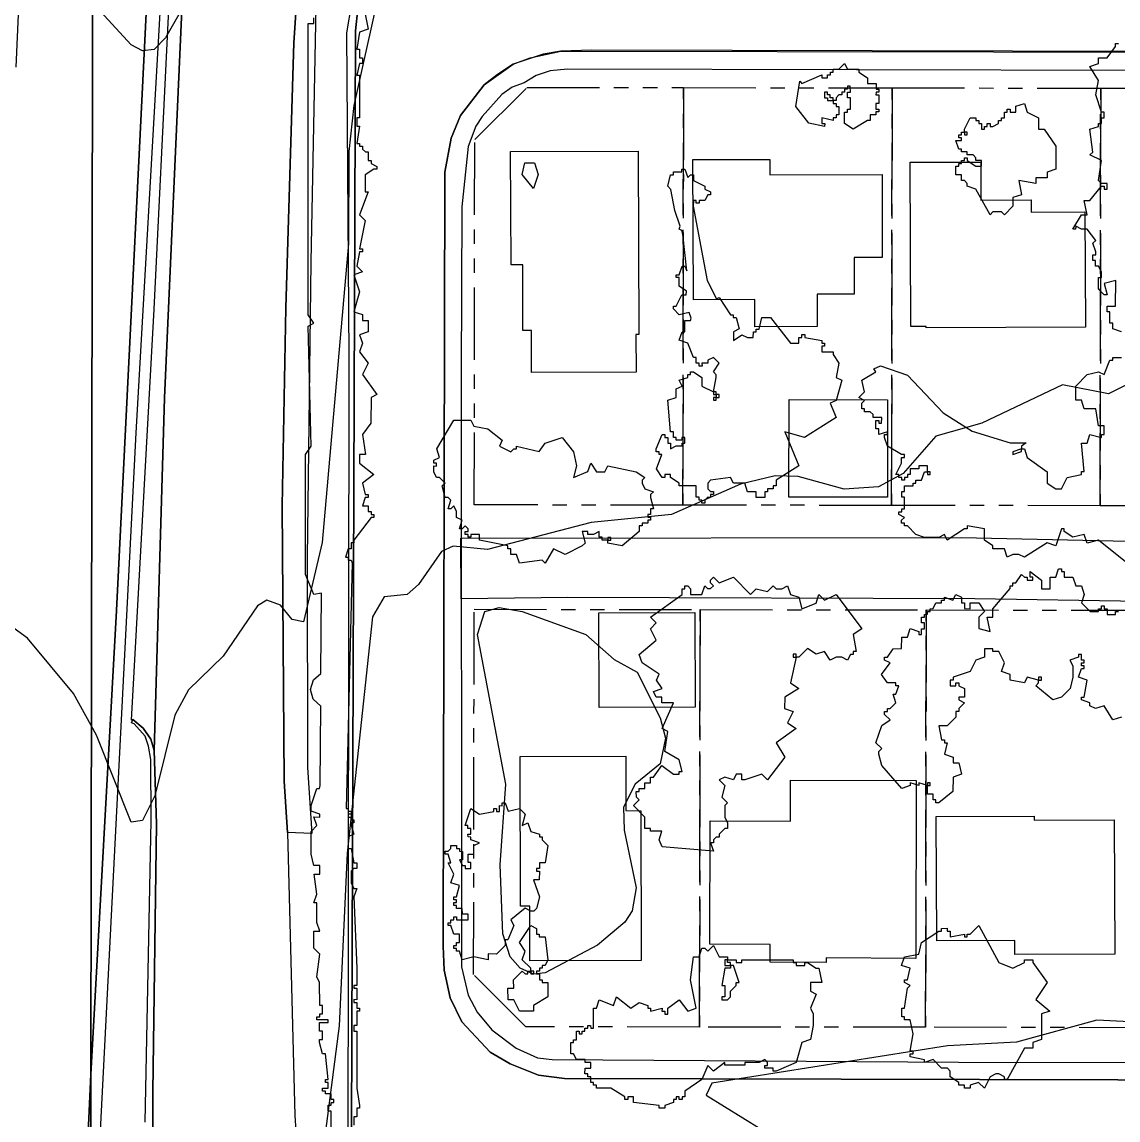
# Model space of a CAD drawing. Header units: metres. Extents: x -550 to 550, y -500 to 950.
# Drawn here: x 151.3 to 247.4, y 641 to 737.2 of the extents above; entities that cross this region are included whole.
import ezdxf

# ---------------------------------------------------------------- set-up
doc = ezdxf.new("R2010")
doc.units = ezdxf.units.M
doc.header["$LTSCALE"] = 2
doc.linetypes.add('PHANTOM', pattern=[6.35, 3.175, -0.635, 0.635, -0.635, 0.635, -0.635])
for name, color, linetype in [('SITE-BLDG-EXIST', 7, 'CONTINUOUS'), ('SITE-PROPERTY', 7, 'PHANTOM'), ('SITE-ROAD-CURB', 7, 'CONTINUOUS'), ('SITE-ROAD-GRAVEL', 32, 'CONTINUOUS'), ('SITE-ROAD-PAVED', 7, 'CONTINUOUS'), ('SITE-TREE-CANOPY', 94, 'CONTINUOUS'), ('TOPO-CONTOUR-MAJOR', 8, 'CONTINUOUS'), ('TOPO-CONTOUR-MINOR', 9, 'CONTINUOUS')]:
    doc.layers.add(name, color=color, linetype=linetype)

msp = doc.modelspace()

# ---------------------------------------------------------------- linework, layer by layer
at = {"layer": 'SITE-BLDG-EXIST'}
for points in [[(205.364, 709.77), (205.105, 709.77), (205.121, 706.467), (195.972, 706.434), (195.956, 710.127), (195.211, 710.128), (195.191, 715.879), (194.166, 715.869), (194.122, 725.791), (205.301, 725.833)], [(224.226, 716.509), (224.236, 713.317), (220.978, 713.299), (220.982, 710.462), (215.533, 710.447), (215.529, 712.827), (210.143, 712.812), (210.11, 725.092), (216.836, 725.106), (216.842, 723.749), (226.679, 723.781), (226.698, 716.517)], [(230.531, 710.372), (230.531, 710.483), (229.197, 710.474), (229.138, 724.857), (235.331, 724.882), (235.341, 721.545), (239.737, 721.562), (239.735, 720.494), (244.461, 720.51), (244.497, 710.432)], [(218.519, 695.537), (218.53, 704.069), (227.16, 704.058), (227.156, 695.526)], [(201.865, 685.402), (210.277, 685.436), (210.308, 677.127), (201.896, 677.093)], [(195.815, 654.92), (195.807, 659.703), (194.985, 659.704), (194.96, 672.808), (204.229, 672.83), (204.237, 668.069), (205.543, 668.067), (205.561, 654.93)], [(229.68, 670.706), (229.625, 655.133), (221.789, 655.165), (221.788, 654.776), (216.88, 654.793), (216.882, 656.35), (211.588, 656.368), (211.63, 667.169), (218.658, 667.149), (218.67, 670.753)], [(231.431, 667.556), (240.005, 667.589), (240.012, 667.233), (247.019, 667.258), (247.068, 655.489), (238.318, 655.455), (238.313, 656.701), (231.474, 656.677)]]:
    msp.add_lwpolyline(points, close=True, dxfattribs=at)
at = {"layer": 'SITE-PROPERTY'}
for points in [[(209.228, 694.826), (190.944, 694.849), (190.985, 726.852), (195.562, 731.418), (209.275, 731.401)], [(227.513, 694.803), (209.228, 694.826), (209.275, 731.401), (227.559, 731.377)], [(245.79, 694.779), (227.513, 694.803), (227.559, 731.377), (245.837, 731.354)], [(264.075, 694.756), (245.79, 694.779), (245.837, 731.354), (264.121, 731.32)], [(210.687, 649.117), (195.449, 649.136), (190.891, 653.714), (190.932, 685.706), (210.733, 685.68)], [(230.495, 649.092), (210.687, 649.117), (210.733, 685.68), (230.542, 685.655)], [(250.296, 649.055), (230.495, 649.092), (230.542, 685.655), (250.35, 685.619)]]:
    msp.add_lwpolyline(points, close=True, dxfattribs=at)
at = {"layer": 'SITE-ROAD-CURB'}
for points in [[(167.323, 913.505), (167.206, 844.571), (166.48, 787.808), (165.02, 761.091), (163.433, 738.489), (161.299, 701.161), (157.294, 622.889), (157.337, 644.969), (159.608, 685.59), (162.824, 750.86), (165.637, 815.029), (166.049, 916.343), (166.008, 950), (167.286, 950)], [(168.406, 854.87), (168.651, 816.215), (167.773, 788.118), (165.893, 751.323), (163.789, 704.217), (162.899, 673.339), (162.599, 674.318), (161.919, 675.287), (161.035, 676.066), (160.916, 676), (162.907, 711.993), (165.287, 760.968), (166.901, 787.296), (167.715, 847.53), (167.496, 905.863), (167.621, 950), (168.605, 950)], [(180.94, 943.087), (180.567, 887.625), (180.71, 845.677), (180.429, 790.76), (179.926, 748.747), (177.272, 748.928), (176.619, 716.147), (176.298, 690.218), (176.344, 671.853), (176.716, 666.079), (174.574, 666.16), (174.285, 670.643), (174.113, 694.771), (174.43, 712.101), (175.148, 735.315), (176.201, 751.532), (178.066, 788.305), (178.587, 805.513), (178.879, 836.347), (178.716, 906.271), (179.283, 937.35), (179.311, 950), (180.952, 950)], [(156.845, 611.999), (156.306, 597.027), (155.644, 589.72), (155.355, 588.742), (155.075, 584.259), (154.438, 569.154), (154.447, 565.839), (154.762, 559.409), (157.146, 534.823), (157.141, 531.163), (156.268, 540.43), (154.58, 554.348), (154.075, 560.389), (153.968, 564.382), (154.036, 573.926), (154.962, 588.942), (154.866, 590.789), (157.337, 644.969), (157.294, 622.889)]]:
    msp.add_lwpolyline(points, close=True, dxfattribs=at)
for points in [[(179.906, 635.263), (179.979, 707.878), (179.79, 736.199), (180.215, 738.779), (180.94, 740.247), (181.109, 756.954), (181.27, 877.012)], [(332.64, 743.558), (187.643, 743.942), (185.958, 743.7), (183.815, 742.546), (182.528, 741.39), (181.199, 739.646), (180.748, 738.3), (180.535, 736.387), (180.187, 640.268)], [(320.108, 644.317), (198.849, 644.605), (196.567, 644.897), (194.076, 645.879), (192.35, 646.927), (189.861, 649.577), (188.838, 651.681), (188.315, 654.084), (188.212, 656.209), (188.376, 723.986), (188.928, 726.966), (189.738, 728.967), (191.805, 731.634), (194.35, 733.455), (195.832, 734.021), (198.536, 734.607), (293.3, 734.442)], [(275.098, 732.83), (199.103, 733.027), (197.593, 732.862), (196.357, 732.463), (195.309, 731.83), (194.277, 731.431), (193.356, 730.809), (191.626, 728.865), (191.092, 728.009), (190.422, 726.252), (189.847, 720.947), (189.793, 706.431), (189.839, 654.383), (190.411, 651.912), (191.203, 650.432), (192.479, 648.873), (194.618, 647.257), (196.499, 646.421), (197.777, 646.263), (233.37, 646.029), (320.623, 645.885)], [(162.113, 640.792), (162.625, 667.199), (162.604, 672.56), (162.408, 673.729), (162.115, 674.608), (161.133, 675.677), (160.901, 675.755), (161.035, 676.066), (161.919, 675.287), (162.599, 674.318), (162.899, 673.339), (163.109, 666.909), (162.791, 643.427), (162.787, 613.226)]]:
    msp.add_lwpolyline(points, dxfattribs=at)
at = {"layer": 'SITE-ROAD-GRAVEL'}
msp.add_lwpolyline([(318.363, 691.74), (331.936, 691.512), (339.646, 691.791), (338.663, 686.041), (328.193, 685.943), (302.115, 686.243), (263.959, 686.158), (234.798, 686.629), (199.142, 686.73), (189.796, 686.619), (189.774, 691.947), (233.618, 691.981), (253.601, 691.555), (271.907, 691.798), (288.738, 691.788), (301.968, 692.105)], close=True, dxfattribs=at)
at = {"layer": 'SITE-ROAD-PAVED'}
for points in [[(150.794, 733.2), (151.922, 758.304), (153.234, 779.393), (153.963, 794.843), (154.493, 825.088), (154.579, 842.875), (154.408, 862.197), (154.606, 950), (157.856, 950), (157.337, 644.969), (154.866, 590.789), (154.962, 588.942), (154.036, 573.926), (153.968, 564.382), (154.075, 560.389), (154.58, 554.348), (156.268, 540.43), (157.141, 531.163), (156.854, 362.695)], [(162.453, 539.21), (162.791, 643.427), (163.109, 666.909), (162.899, 673.339), (163.789, 704.217), (165.893, 751.323), (167.773, 788.118), (168.651, 816.215), (168.406, 854.87), (168.605, 950), (179.311, 950), (179.283, 937.35), (178.716, 906.271), (178.879, 836.347), (178.587, 805.513), (178.066, 788.305), (176.201, 751.532), (175.148, 735.315), (174.43, 712.101), (174.113, 694.771), (174.285, 670.643), (174.574, 666.16), (175.224, 641.364), (177.392, 607.668)], [(180.187, 640.268), (180.535, 736.387), (180.748, 738.3), (181.199, 739.646), (182.528, 741.39), (183.815, 742.546), (185.958, 743.7), (187.643, 743.942), (332.64, 743.558)], [(311.844, 734.419), (201.246, 734.681), (198.536, 734.607), (196.984, 734.32), (194.35, 733.455), (192.993, 732.556), (191.805, 731.634), (189.738, 728.967), (188.928, 726.966), (188.376, 723.986), (188.212, 656.209), (188.315, 654.084), (188.838, 651.681), (189.861, 649.577), (192.35, 646.927), (194.076, 645.879), (196.567, 644.897), (198.849, 644.605), (320.108, 644.317)]]:
    msp.add_lwpolyline(points, dxfattribs=at)
msp.add_lwpolyline([(166.049, 916.343), (165.637, 815.029), (162.824, 750.86), (159.608, 685.59), (157.337, 644.969), (157.856, 950), (166.008, 950)], close=True, dxfattribs=at)
at = {"layer": 'SITE-TREE-CANOPY'}
for points in [[(181.149, 739.012), (181.644, 736.508), (180.9, 736.265), (180.645, 734.763), (180.898, 734.763), (180.897, 734.006), (181.15, 734.006), (181.149, 733.506), (180.896, 733.506), (180.649, 732.505), (180.895, 732.505), (180.897, 729.012), (180.897, 728.756), (180.644, 728.756), (180.65, 728.011), (180.896, 728.011), (180.648, 726.509), (180.901, 726.509), (180.901, 726.264), (181.147, 726.264), (181.146, 726.008), (181.399, 725.763), (181.645, 725.763), (181.651, 725.006), (181.896, 725.006), (181.896, 724.761), (182.394, 724.505), (182.401, 724.26), (182.148, 724.26), (181.396, 723.761), (181.394, 722.259), (181.647, 722.259), (180.9, 720.258), (181.398, 719.756), (180.896, 717.265), (181.149, 717.265), (181.149, 717.009), (180.896, 717.009), (180.649, 715.764), (181.147, 715.263), (180.395, 715.008), (180.899, 713.505), (180.398, 711.76), (181.149, 711.514), (181.148, 711.013), (181.647, 711.013), (181.645, 710.012), (180.901, 709.757), (181.146, 709.011), (180.899, 708.255), (181.649, 707.264), (181.149, 706.264), (182.397, 704.516), (181.898, 704.26), (181.895, 702.013), (181.149, 701.013), (181.4, 699.255), (180.894, 699.256), (180.9, 698.511), (182.149, 697.508), (181.151, 696.764), (181.395, 695.763), (181.648, 695.762), (181.648, 695.506), (181.395, 695.507), (181.148, 694.762), (181.647, 694.761), (181.646, 694.261), (181.899, 694.26), (181.899, 694.015), (182.145, 694.015), (182.151, 693.759), (181.898, 693.76), (180.4, 691.759), (180.4, 691.515), (180.147, 691.515), (180.146, 691.014), (179.901, 691.015), (179.647, 690.259), (179.9, 690.258), (179.899, 690.014), (180.145, 690.013), (180.257, 689.768), (179.717, 668.256), (179.9, 668.256), (179.899, 668.011), (180.145, 668.011), (180.145, 667.755), (179.899, 667.755), (179.899, 667.51), (180.144, 667.51), (180.151, 667.265), (180.397, 667.265), (180.397, 667.009), (180.151, 667.009), (180.151, 666.765), (180.395, 666.008), (179.896, 665.764), (179.895, 664.763), (180.148, 664.762), (180.399, 663.505), (180.645, 663.505), (180.644, 663.015), (180.398, 663.016), (180.145, 662.76), (180.151, 661.759), (180.396, 661.258), (180.649, 661.258), (180.395, 660.513), (180.647, 654.261), (180.645, 652.759), (180.399, 652.76), (180.399, 652.515), (180.645, 652.515), (180.651, 651.513), (180.398, 651.514), (180.397, 651.258), (180.65, 651.258), (180.65, 650.757), (180.895, 650.757), (180.895, 650.512), (180.649, 650.512), (180.648, 649.255), (180.395, 649.256), (180.394, 648.755), (180.647, 648.755), (180.648, 643.76), (180.899, 642.258), (180.898, 642.013), (180.645, 642.014), (180.644, 641.257), (180.399, 641.258), (180.398, 640.512)], [(178.396, 640.259), (178.398, 641.761), (178.145, 641.761), (178.146, 642.262), (178.399, 642.261), (178.399, 642.506), (178.645, 642.506), (178.645, 642.762), (178.399, 642.762), (178.4, 643.263), (177.894, 643.263), (177.895, 643.508), (177.649, 643.508), (177.649, 643.764), (178.148, 643.763), (178.149, 644.264), (177.896, 644.264), (177.896, 644.509), (178.149, 644.509), (177.899, 646.756), (177.646, 646.756), (177.395, 647.758), (177.395, 648.014), (177.648, 648.013), (177.649, 648.759), (177.396, 648.759), (177.397, 649.515), (178.148, 649.514), (178.149, 649.759), (177.144, 649.76), (177.145, 650.005), (177.398, 650.005), (177.398, 650.261), (177.651, 650.26), (177.645, 651.006), (177.399, 651.006), (177.394, 653.008), (177.149, 653.509), (177.398, 655.511), (176.9, 656.012), (176.895, 657.514), (177.4, 657.513), (177.148, 658.259), (177.151, 660.005), (176.898, 660.006), (177.145, 660.762), (176.901, 662.508), (177.4, 662.508), (177.401, 663.264), (176.895, 663.265), (176.65, 664.255), (176.646, 666.257), (177.145, 666.757), (176.9, 667.514), (177.399, 667.513), (177.399, 667.758), (176.648, 668.015), (176.649, 668.516), (177.149, 670.006), (177.395, 670.005), (177.452, 670.261), (177.496, 677.224), (176.829, 677.826), (176.599, 678.683), (176.867, 679.528), (177.513, 680.072), (177.558, 687.124), (176.897, 687.014), (176.148, 688.761), (176.148, 699.262), (176.647, 700.007), (176.401, 710.508), (176.9, 710.763), (176.395, 711.509), (176.4, 737.016), (176.898, 737.015), (176.899, 737.516)], [(247.649, 710.005), (246.898, 710.262), (246.899, 710.763), (246.646, 710.763), (246.648, 711.764), (246.395, 711.764), (246.395, 712.265), (247.147, 712.264), (247.15, 714.511), (246.145, 714.257), (246.397, 713.255), (246.151, 713.255), (245.646, 713.757), (245.647, 714.758), (245.9, 714.757), (245.901, 715.258), (245.648, 715.759), (245.396, 715.759), (245.396, 716.26), (245.151, 716.26), (245.151, 716.761), (245.397, 716.76), (245.397, 717.005), (245.145, 717.762), (245.399, 718.006), (244.648, 719.008), (244.15, 719.009), (243.645, 719.265), (243.644, 719.01), (243.399, 719.01), (244.145, 720.255), (244.65, 720.265), (244.399, 721.511), (244.897, 721.511), (245.896, 722.755), (246.149, 722.755), (246.149, 722.51), (246.394, 722.51), (246.395, 723.011), (245.896, 723.011), (245.651, 723.256), (245.899, 725.013), (244.895, 725.515), (245.149, 725.76), (244.898, 727.762), (245.65, 728.006), (245.65, 728.262), (245.896, 728.262), (245.897, 728.762), (246.149, 728.762), (246.15, 729.262), (245.897, 729.263), (245.401, 730.765), (245.648, 732.011), (244.898, 733.257), (245.65, 733.512), (245.651, 734.013), (246.395, 734.012), (247.147, 735.012), (247.148, 735.257), (247.401, 735.256)], [(248.15, 689.76), (245.646, 691.765), (244.649, 691.51), (244.397, 692.256), (243.399, 692.013), (242.649, 692.514), (242.649, 692.759), (242.396, 692.759), (241.896, 691.258), (241.145, 691.515), (239.149, 690.26), (238.651, 690.506), (238.145, 690.506), (237.646, 690.262), (237.395, 691.008), (236.398, 691.009), (236.398, 691.265), (235.647, 691.755), (235.648, 692.757), (234.146, 693.014), (234.146, 692.759), (233.9, 692.759), (232.396, 691.76), (232.151, 692.26), (231.645, 692.005), (230.395, 692.007), (229.651, 692.264), (228.901, 693.01), (228.648, 693.01), (228.648, 693.255), (228.396, 693.255), (228.396, 693.511), (228.649, 693.756), (228.151, 694.012), (228.151, 694.257), (228.397, 694.256), (228.397, 694.512), (228.65, 694.512), (228.644, 695.513), (228.398, 695.513), (228.399, 696.014), (228.645, 696.014), (228.646, 696.514), (229.397, 696.513), (229.397, 696.758), (229.65, 696.758), (229.65, 697.013), (230.149, 697.013), (230.396, 697.758), (230.648, 697.758), (230.649, 698.258), (229.898, 698.259), (229.897, 698.014), (229.146, 698.015), (229.145, 697.515), (228.9, 697.515), (228.899, 697.259), (228.646, 697.259), (228.646, 697.015), (228.4, 697.015), (228.401, 697.26), (228.148, 697.26), (228.148, 697.505), (227.895, 697.505), (228.395, 698.506), (228.396, 699.006), (228.649, 699.006), (228.649, 699.262), (228.396, 699.262), (227.147, 700.009), (226.896, 700.766), (226.896, 701.01), (227.149, 701.01), (227.149, 701.255), (226.397, 701.011), (226.398, 701.512), (226.145, 701.512), (226.146, 702.257), (226.399, 702.257), (226.399, 702.012), (226.644, 702.012), (226.645, 702.512), (225.901, 702.513), (225.901, 702.758), (225.649, 703.014), (225.15, 703.015), (225.15, 703.26), (224.898, 703.26), (224.898, 703.761), (225.151, 704.005), (224.646, 704.261), (225.145, 704.761), (224.901, 705.763), (226.144, 706.506), (225.955, 706.763), (226.552, 707.029), (228.897, 706.214), (232.045, 702.928), (234.564, 701.301), (237.905, 700.296), (239.316, 700.294), (238.895, 700.005), (238.894, 699.76), (239.147, 699.76), (239.399, 699.014), (241.146, 697.755), (241.145, 696.765), (241.895, 696.264), (242.401, 696.263), (242.901, 697.264), (244.151, 697.507), (244.151, 697.763), (244.397, 697.762), (244.147, 700.265), (244.646, 700.265), (244.899, 701.01), (245.896, 700.764), (245.897, 701.009), (246.149, 701.008), (246.15, 701.765), (245.645, 701.765), (245.401, 703.256), (244.397, 703.257), (244.145, 704.014), (243.646, 704.015), (243.648, 705.261), (244.646, 706.26), (245.651, 706.515), (246.149, 706.259), (246.649, 707.515), (246.895, 707.515), (246.895, 707.759), (247.647, 707.758)], [(247.649, 676.256), (246.897, 676.012), (246.147, 677.259), (245.396, 677.015), (244.897, 677.261), (244.898, 677.505), (244.147, 677.762), (244.147, 678.007), (244.4, 678.007), (244.647, 679.508), (243.896, 679.765), (244.15, 680.51), (244.396, 680.509), (244.396, 680.765), (244.151, 680.766), (244.151, 681.01), (244.397, 681.01), (244.397, 681.255), (244.151, 681.255), (244.145, 681.756), (243.899, 681.756), (243.899, 681.511), (243.147, 681.256), (243.399, 680.755), (243.398, 679.765), (243.151, 678.765), (242.399, 678.009), (241.647, 677.765), (240.146, 679.013), (240.399, 679.258), (240.399, 679.513), (239.396, 679.759), (239.149, 679.259), (237.9, 679.505), (237.9, 680.006), (237.149, 680.263), (237.396, 681.008), (236.899, 682.01), (236.4, 682.01), (236.4, 682.255), (235.649, 682.256), (235.648, 681.511), (234.897, 681.256), (234.397, 680.255), (232.9, 679.757), (232.9, 679.512), (232.647, 679.512), (232.647, 679.012), (233.145, 679.011), (233.146, 679.256), (233.398, 679.255), (233.398, 679.011), (233.896, 678.765), (233.895, 678.009), (233.397, 678.009), (233.396, 677.765), (233.895, 677.508), (233.395, 677.008), (233.395, 676.764), (233.149, 676.764), (233.149, 676.263), (232.396, 675.508), (231.645, 675.509), (231.896, 674.263), (232.149, 674.262), (232.149, 674.007), (232.395, 674.006), (232.148, 673.005), (232.899, 672.76), (232.898, 672.259), (233.396, 672.259), (233.648, 671.257), (232.896, 671.013), (232.895, 669.756), (231.651, 668.757), (231.398, 668.757), (231.398, 669.013), (231.145, 669.013), (231.146, 669.514), (230.647, 669.514), (230.648, 670.26), (229.897, 670.505), (229.897, 670.261), (229.146, 670.506), (229.146, 670.262), (228.401, 670.007), (226.648, 672.011), (226.397, 673.013), (226.397, 673.257), (226.65, 673.513), (226.145, 674.014), (226.646, 675.515), (227.398, 676.015), (226.9, 676.505), (226.9, 676.761), (227.146, 676.76), (227.146, 677.005), (227.399, 677.005), (227.898, 677.505), (227.646, 678.261), (227.899, 678.261), (228.146, 679.006), (227.9, 679.006), (227.9, 679.262), (227.149, 679.263), (226.644, 680.009), (227.397, 681.009), (226.899, 681.255), (226.899, 681.511), (227.145, 681.51), (227.644, 682.255), (228.396, 682.265), (228.397, 683.255), (228.895, 683.266), (229.149, 684.011), (229.9, 683.765), (229.9, 683.509), (230.146, 683.509), (230.146, 684.009), (230.399, 684.009), (230.4, 684.51), (230.147, 684.51), (230.148, 685.01), (230.4, 685.01), (230.401, 685.255), (230.646, 685.266), (230.647, 685.51), (230.9, 685.51), (230.9, 685.755), (231.146, 685.766), (231.399, 686.266), (231.898, 686.265), (231.898, 686.51), (232.151, 686.51), (232.151, 686.765), (232.895, 686.509), (233.148, 687.009), (233.647, 686.763), (233.646, 686.263), (233.899, 686.263), (233.898, 685.762), (234.397, 685.761), (234.397, 686.262), (235.149, 686.261), (235.646, 685.515), (235.147, 685.015), (235.146, 684.014), (236.15, 683.757), (235.898, 685.014), (236.397, 685.014), (236.398, 685.759), (237.896, 687.514), (237.896, 687.759), (238.149, 687.759), (238.149, 688.015), (238.395, 688.014), (238.894, 688.759), (239.147, 688.514), (239.4, 688.514), (239.399, 688.258), (239.898, 688.257), (239.898, 688.513), (239.645, 688.513), (239.646, 689.014), (240.649, 688.256), (240.648, 687.511), (241.4, 687.51), (241.401, 688.511), (241.899, 688.511), (242.146, 689.256), (242.399, 689.255), (242.399, 689.01), (242.644, 689.01), (242.651, 688.51), (243.395, 688.509), (243.647, 687.763), (244.145, 687.762), (244.397, 687.006), (244.151, 686.261), (244.901, 685.514), (245.645, 685.514), (245.645, 685.758), (245.898, 685.758), (245.899, 686.014), (246.144, 686.013), (246.151, 685.758), (246.397, 685.757), (246.396, 685.257), (247.148, 685.256), (247.148, 685.512), (247.401, 685.511)]]:
    msp.add_lwpolyline(points, dxfattribs=at)
for points in [[(222.397, 730.016), (222.65, 730.015), (222.649, 729.759), (222.895, 729.759), (222.901, 729.014), (222.648, 729.014), (222.648, 728.758), (222.395, 728.759), (222.395, 728.514), (221.398, 728.76), (221.397, 728.259), (221.65, 728.259), (221.636, 728.003), (220.274, 728.272), (219.131, 729.742), (219.478, 731.966), (219.646, 731.766), (221.396, 732.509), (221.396, 732.264), (221.901, 732.263), (221.894, 732.508), (222.147, 732.508), (222.147, 732.763), (222.4, 732.763), (222.401, 733.008), (222.899, 733.007), (223.398, 733.507), (223.65, 733.006), (224.647, 733.005), (224.647, 732.76), (225.398, 732.259), (225.397, 731.758), (226.149, 731.757), (226.148, 731.257), (226.401, 731.256), (226.4, 731.012), (226.148, 731.012), (226.147, 730.756), (226.4, 730.756), (226.399, 730.011), (226.146, 730.011), (226.146, 729.51), (226.398, 729.51), (226.398, 729.265), (226.145, 729.266), (226.145, 729.01), (225.647, 729.01), (225.646, 728.51), (225.4, 728.51), (224.149, 727.755), (223.399, 728.257), (223.4, 729.258), (223.646, 729.258), (223.646, 729.513), (223.899, 729.513), (223.9, 730.514), (223.647, 730.515), (223.648, 731.015), (223.901, 731.015), (223.894, 731.515), (223.649, 731.516), (223.648, 731.26), (223.395, 731.26), (223.395, 731.015), (223.149, 731.005), (223.149, 730.76), (222.896, 730.76), (222.65, 730.505), (222.65, 730.26), (222.397, 730.26)], [(222.397, 730.505), (222.145, 730.505), (222.145, 730.761), (221.899, 730.762), (221.899, 731.006), (221.647, 731.007), (221.646, 730.506), (221.899, 730.506), (221.899, 730.261), (222.397, 730.26)], [(233.895, 727.765), (234.395, 728.766), (234.901, 728.765), (234.9, 728.509), (235.146, 728.509), (235.146, 728.264), (235.399, 728.264), (235.398, 727.763), (235.651, 727.763), (235.651, 728.008), (235.897, 728.007), (235.897, 728.263), (236.15, 728.263), (236.15, 728.007), (236.395, 728.007), (236.894, 728.262), (236.895, 728.507), (237.147, 728.506), (237.148, 728.762), (237.4, 728.762), (237.401, 729.262), (237.647, 729.262), (237.647, 729.507), (237.9, 729.506), (237.9, 729.262), (238.398, 729.261), (238.399, 729.762), (239.15, 730.005), (239.395, 729.26), (240.399, 728.758), (240.397, 727.757), (240.896, 727.756), (241.898, 726.264), (241.896, 724.262), (241.151, 724.007), (241.15, 723.507), (240.146, 723.508), (240.146, 723.007), (238.65, 723.265), (238.895, 722.008), (238.15, 721.764), (238.149, 721.008), (237.397, 720.263), (237.151, 720.508), (236.4, 720.509), (236.147, 720.265), (234.9, 722.513), (234.149, 722.759), (234.149, 723.015), (233.897, 723.26), (233.651, 723.26), (233.645, 723.761), (233.146, 723.762), (233.147, 724.507), (233.4, 724.507), (233.4, 724.762), (233.646, 724.762), (233.646, 725.007), (233.899, 725.006), (233.899, 725.262), (234.145, 725.262), (234.145, 725.006), (234.895, 724.516), (235.401, 724.515), (235.395, 725.016), (234.896, 725.005), (234.896, 725.261), (234.651, 725.506), (234.145, 725.507), (234.146, 725.763), (233.647, 725.763), (233.647, 726.008), (233.395, 726.008), (233.15, 726.765), (233.648, 726.764), (233.649, 727.009), (233.396, 727.009), (233.396, 727.265), (233.649, 727.265), (233.649, 727.51), (233.895, 727.509)], [(233.895, 727.265), (234.148, 727.264), (234.148, 727.509), (233.895, 727.509)], [(212.15, 706.013), (212.15, 706.257), (211.897, 706.514), (212.397, 707.258), (211.899, 707.759), (211.4, 707.515), (211.4, 707.259), (210.894, 707.26), (210.901, 707.015), (210.648, 707.016), (210.649, 707.26), (210.396, 707.261), (210.396, 707.761), (210.151, 707.762), (209.647, 709.008), (208.896, 709.265), (209.149, 710.01), (209.395, 710.01), (209.396, 711.011), (209.895, 711.01), (209.965, 711.199), (209.784, 711.689), (208.899, 711.512), (208.401, 712.013), (208.401, 712.258), (208.647, 712.257), (209.147, 713.258), (209.526, 713.257), (209.533, 713.58), (208.895, 714.015), (208.896, 714.76), (208.65, 714.76), (208.65, 715.005), (208.896, 715.005), (209.15, 715.761), (209.395, 715.76), (209.563, 715.349), (209.231, 718.575), (209.119, 718.898), (208.901, 719.009), (208.993, 719.265), (208.517, 720.645), (208.175, 722.481), (207.895, 722.759), (208.149, 723.76), (208.395, 723.76), (208.395, 724.016), (209.146, 724.015), (209.147, 724.259), (209.399, 724.259), (209.651, 723.513), (209.897, 723.758), (210.15, 723.757), (210.149, 723.257), (211.146, 722.755), (211.145, 722.51), (211.651, 722.265), (211.65, 722.009), (211.398, 722.009), (211.151, 721.509), (210.646, 721.51), (210.645, 721.265), (210.4, 721.265), (210.4, 721.51), (210.147, 721.51), (210.139, 721.01), (211.339, 714.512), (212.158, 712.887), (212.397, 713.009), (213.399, 711.506), (213.645, 711.506), (213.645, 711.261), (213.898, 711.261), (214.149, 710.259), (213.65, 710.015), (213.649, 709.259), (214.394, 709.758), (214.9, 709.513), (215.398, 709.512), (215.399, 710.013), (215.644, 710.013), (215.645, 710.257), (215.898, 710.257), (216.145, 711.258), (216.896, 711.257), (218.648, 709.008), (219.4, 709.007), (219.4, 709.507), (219.646, 709.507), (219.647, 709.763), (219.899, 709.763), (219.899, 709.507), (221.394, 709.26), (221.401, 709.015), (221.647, 709.015), (221.646, 708.759), (221.401, 708.76), (221.4, 708.259), (222.397, 708.258), (222.397, 708.013), (222.894, 707.256), (222.647, 706.01), (223.145, 705.765), (222.644, 704.008), (222.146, 703.764), (222.65, 702.506), (219.895, 700.763), (218.147, 701.255), (219.4, 698.261), (217.397, 697.007), (217.397, 696.506), (217.151, 696.507), (217.151, 696.262), (216.645, 696.263), (216.645, 696.007), (216.399, 696.007), (216.398, 695.506), (215.647, 695.507), (215.648, 696.008), (214.896, 696.009), (214.645, 696.766), (213.647, 696.756), (213.395, 697.257), (211.647, 697.014), (211.401, 696.759), (211.4, 696.258), (211.645, 696.013), (211.898, 696.013), (211.898, 695.757), (211.645, 695.757), (211.645, 695.512), (211.399, 695.513), (211.146, 695.257), (211.145, 695.013), (210.9, 695.013), (210.9, 695.258), (210.647, 695.258), (210.648, 695.514), (210.395, 695.514), (210.396, 696.515), (208.9, 696.506), (208.901, 696.762), (208.15, 697.263), (208.15, 697.508), (207.645, 697.509), (207.645, 697.264), (207.399, 697.264), (206.901, 698.01), (207.394, 699.255), (207.149, 699.256), (207.149, 699.512), (206.896, 699.512), (206.896, 699.757), (207.397, 701.013), (207.649, 701.013), (207.649, 700.757), (207.895, 700.757), (207.901, 700.256), (208.147, 700.256), (208.146, 699.755), (208.645, 700.01), (209.151, 700.01), (209.151, 700.265), (209.397, 700.265), (209.397, 700.766), (209.145, 700.755), (209.144, 700.51), (208.646, 700.511), (208.646, 700.756), (208.4, 700.756), (208.401, 701.256), (208.148, 701.257), (207.899, 704.016), (208.651, 704.26), (208.644, 705.005), (209.15, 705.26), (208.898, 705.761), (209.65, 706.005), (209.65, 706.261), (209.896, 706.26), (209.896, 706.505), (210.149, 706.516), (210.9, 706.014), (210.899, 705.258), (211.895, 704.756)], [(211.895, 704.255), (211.894, 704.011), (212.147, 704.01), (212.147, 704.255)], [(211.895, 704.511), (212.148, 704.511), (212.148, 704.756), (211.895, 704.756)], [(212.147, 704.255), (212.4, 704.255), (212.4, 704.511), (212.148, 704.511)], [(202.147, 691.765), (202.147, 692.01), (201.901, 692.01), (201.895, 692.51), (201.396, 692.255), (200.897, 692.256), (200.898, 692.512), (200.399, 692.512), (200.651, 691.511), (200.397, 691.255), (198.901, 690.512), (197.897, 691.014), (197.144, 689.758), (196.899, 690.014), (194.898, 689.761), (194.646, 690.506), (194.147, 690.507), (194.148, 691.008), (193.895, 691.008), (193.895, 691.264), (191.396, 691.756), (191.397, 692.257), (190.646, 692.258), (190.645, 692.013), (190.399, 692.013), (190.4, 692.258), (190.147, 692.258), (190.147, 692.514), (190.4, 692.514), (190.4, 692.759), (190.148, 693.015), (189.895, 692.759), (189.649, 692.76), (189.896, 693.516), (189.398, 693.761), (189.398, 694.262), (189.146, 694.763), (188.9, 694.507), (188.647, 694.507), (188.901, 695.263), (188.649, 695.509), (188.396, 695.509), (188.144, 696.51), (188.397, 696.755), (187.899, 697.256), (187.647, 697.256), (187.395, 697.757), (187.395, 698.258), (187.648, 698.257), (187.648, 698.513), (187.395, 698.514), (187.396, 698.758), (187.895, 699.013), (187.65, 699.759), (189.149, 702.26), (190.644, 702.258), (190.896, 701.757), (192.146, 701.511), (193.395, 700.508), (193.148, 700.008), (194.145, 699.506), (194.398, 699.762), (194.651, 699.761), (194.651, 700.006), (196.644, 699.514), (197.151, 700.259), (198.647, 700.757), (199.65, 699.51), (199.901, 698.264), (199.647, 697.263), (200.897, 697.762), (201.151, 698.507), (201.649, 697.761), (202.4, 697.76), (202.646, 698.26), (205.145, 697.757), (205.896, 697.255), (205.65, 697.011), (205.65, 696.755), (205.895, 696.265), (206.646, 696.008), (206.4, 695.764), (206.399, 695.508), (206.651, 694.507), (206.398, 694.507), (206.398, 694.006), (206.145, 694.007), (206.144, 693.762), (206.397, 693.762), (206.397, 693.506), (206.151, 693.506), (206.151, 693.261), (205.645, 693.262), (205.645, 693.006), (205.399, 693.007), (205.399, 692.506), (203.894, 691.262), (202.645, 691.508), (202.645, 691.764)], [(238.15, 699.506), (238.149, 699.261), (238.901, 699.516), (238.894, 699.76)], [(230.648, 697.513), (230.901, 697.512), (230.901, 697.757), (230.648, 697.758)], [(202.898, 691.764), (202.898, 692.009), (202.645, 692.009), (202.645, 691.764)], [(218.646, 679.263), (219.396, 678.761), (218.146, 678.007), (218.144, 677.005), (218.895, 676.76), (218.395, 675.759), (219.146, 675.258), (217.396, 674.014), (218.146, 672.756), (216.648, 670.756), (216.15, 671.257), (214.646, 670.758), (214.401, 670.759), (214.394, 671.259), (213.896, 671.26), (213.649, 670.76), (212.898, 671.005), (212.4, 670.761), (212.897, 670.26), (212.65, 669.259), (213.148, 668.758), (212.895, 668.514), (212.901, 667.513), (213.146, 667.012), (213.145, 666.511), (212.9, 666.511), (212.4, 666.011), (212.4, 665.756), (212.147, 665.756), (211.894, 665.512), (211.901, 665.256), (211.648, 665.256), (211.9, 664.51), (207.4, 664.894), (207.148, 665.507), (207.394, 666.263), (206.397, 666.264), (206.398, 666.509), (205.899, 666.509), (205.9, 667.51), (204.897, 668.513), (205.397, 669.013), (205.151, 669.258), (205.145, 669.758), (205.398, 669.758), (205.398, 670.014), (205.896, 670.013), (205.897, 670.514), (206.396, 670.513), (206.396, 671.014), (206.649, 671.013), (207.395, 672.014), (208.398, 671.256), (208.896, 671.255), (208.897, 671.511), (209.149, 671.511), (208.898, 672.512), (207.649, 673.259), (207.897, 675.005), (207.399, 675.262), (208.399, 677.507), (207.395, 677.509), (207.395, 678.009), (206.897, 678.01), (206.645, 678.511), (207.396, 678.766), (206.899, 679.512), (207.145, 680.012), (205.651, 681.015), (205.399, 681.76), (206.896, 683.016), (206.399, 684.006), (206.898, 684.506), (206.4, 685.007), (209.148, 687.006), (209.149, 687.507), (209.395, 687.506), (209.395, 687.762), (209.648, 687.762), (209.9, 687.506), (209.899, 687.005), (210.897, 687.015), (211.15, 687.76), (211.396, 687.515), (211.649, 687.515), (211.895, 687.759), (211.649, 688.015), (211.649, 688.26), (211.896, 688.515), (212.4, 688.014), (213.651, 688.513), (215.145, 687.01), (215.651, 687.509), (216.648, 687.263), (217.147, 687.763), (217.399, 687.507), (217.898, 687.507), (218.397, 687.762), (218.649, 687.005), (219.4, 686.759), (219.651, 685.758), (220.895, 686.257), (221.148, 687.013), (221.646, 686.512), (222.651, 687.011), (224.901, 684.005), (224.149, 683.505), (224.4, 682.014), (224.147, 682.015), (224.147, 681.759), (223.901, 681.759), (223.648, 681.259), (223.149, 681.515), (222.651, 681.505), (222.145, 681.261), (221.647, 682.007), (220.896, 681.763), (220.145, 682.264), (219.4, 681.509), (219.147, 681.509)], [(219.147, 681.765), (218.895, 681.765), (218.894, 681.51), (219.147, 681.509)], [(240.645, 679.513), (240.645, 679.758), (240.4, 679.758), (240.399, 679.513)], [(230.901, 670.259), (230.895, 670.515), (230.649, 670.516), (230.648, 670.26)], [(193.901, 668.015), (194.898, 668.259), (195.396, 667.757), (195.149, 666.757), (195.648, 667.012), (195.9, 666.255), (196.651, 666.009), (196.65, 665.765), (196.896, 665.764), (196.896, 665.508), (197.401, 665.007), (197.146, 663.506), (196.647, 663.507), (196.647, 663.006), (196.401, 663.006), (196.401, 662.762), (196.647, 662.761), (196.646, 662.005), (196.147, 662.005), (196.651, 660.514), (196.397, 659.513), (196.151, 659.258), (195.898, 659.258), (195.4, 659.515), (194.148, 658.515), (194.401, 658.014), (193.9, 656.758), (193.648, 656.758), (193.647, 656.258), (192.895, 655.513), (192.15, 655.514), (192.15, 655.014), (190.9, 655.26), (189.896, 655.006), (189.651, 655.762), (189.398, 655.763), (189.398, 656.007), (189.146, 656.008), (189.146, 656.263), (189.399, 656.263), (189.399, 656.508), (189.645, 656.508), (189.646, 657.264), (189.147, 657.265), (188.895, 658.01), (188.65, 658.011), (188.65, 658.255), (188.896, 658.255), (188.896, 658.511), (189.149, 658.51), (189.149, 658.755), (189.395, 658.755), (189.395, 658.51), (190.399, 658.509), (190.399, 659.009), (189.901, 659.01), (189.894, 659.511), (189.396, 659.511), (189.396, 659.756), (189.15, 659.756), (189.151, 660.012), (189.397, 660.012), (189.397, 660.257), (189.151, 660.257), (189.144, 660.513), (189.397, 660.512), (189.651, 661.513), (188.9, 661.759), (189.147, 662.515), (188.65, 663.506), (188.895, 663.505), (188.651, 664.262), (188.398, 664.262), (188.398, 664.507), (188.651, 664.507), (188.897, 664.762), (188.897, 665.007), (189.396, 665.006), (189.396, 664.762), (189.648, 664.761), (189.648, 664.506), (189.901, 664.505), (189.9, 663.76), (189.647, 663.76), (189.899, 663.259), (190.145, 663.259), (190.145, 663.014), (190.65, 663.014), (190.651, 663.514), (190.398, 663.515), (190.399, 664.26), (190.898, 664.259), (190.899, 665.016), (191.397, 665.26), (190.646, 665.505), (190.647, 665.761), (190.401, 665.762), (190.394, 666.006), (190.647, 666.006), (190.648, 666.506), (190.395, 666.507), (190.395, 666.763), (190.149, 666.763), (190.65, 668.264), (191.401, 667.763), (192.651, 668.006), (192.651, 668.261), (192.897, 668.261), (192.897, 668.005), (193.149, 668.005), (193.15, 668.506), (193.396, 668.505), (193.396, 668.761), (193.649, 668.761)], [(195.898, 654.264), (195.148, 655.01), (195.395, 655.755), (194.897, 656.512), (195.896, 658.012), (196.394, 657.756), (196.401, 657.255), (196.646, 657.255), (196.646, 657.01), (197.145, 657.01), (197.395, 655.007), (197.149, 654.507), (196.896, 654.507), (196.895, 654.262), (196.65, 654.263), (196.649, 654.007), (196.397, 654.007), (196.396, 653.762), (196.649, 653.762), (196.648, 653.262), (196.901, 653.261), (196.901, 653.005), (197.399, 653.005), (197.398, 651.759), (196.147, 651.015), (196.146, 650.515), (194.896, 650.505), (194.399, 651.507), (193.901, 651.508), (193.895, 652.509), (194.4, 652.508), (194.394, 653.264), (195.147, 654.009), (195.399, 653.764), (195.645, 653.763), (195.645, 654.008), (195.898, 654.008)], [(236.899, 654.756), (238.148, 654.265), (239.146, 654.765), (239.146, 655.009), (239.898, 655.009), (239.897, 654.764), (241.145, 653.016), (240.146, 651.515), (241.395, 650.513), (240.65, 650.258), (240.647, 648.011), (239.896, 647.756), (239.895, 647.255), (239.151, 647.256), (237.644, 644.511), (237.399, 644.511), (237.399, 644.756), (236.901, 645.012), (236.648, 645.012), (236.149, 644.757), (235.649, 643.757), (235.144, 644.258), (234.4, 644.014), (234.399, 643.758), (233.901, 643.759), (233.901, 644.015), (233.396, 644.015), (233.396, 644.26), (232.645, 644.762), (232.646, 645.262), (232.4, 645.507), (231.895, 645.508), (231.145, 646.265), (230.4, 646.01), (230.4, 646.255), (229.151, 646.513), (229.151, 646.757), (229.397, 646.757), (229.397, 647.013), (229.144, 647.013), (229.399, 648.515), (229.148, 649.761), (228.649, 649.761), (228.65, 650.006), (228.397, 650.006), (228.398, 650.763), (228.65, 650.762), (228.898, 652.509), (229.145, 652.764), (228.646, 653.009), (228.647, 653.265), (228.899, 653.265), (229.146, 654.266), (228.395, 654.511), (228.649, 655.256), (229.899, 655.511), (230.146, 656.511), (231.65, 657.511), (231.896, 657.51), (231.896, 657.755), (232.395, 657.766), (232.395, 657.51), (232.647, 657.509), (232.647, 657.009), (233.897, 657.263), (233.897, 657.007), (234.149, 657.007), (234.15, 657.263), (234.396, 657.262), (235.148, 658.007)], [(213.398, 655.009), (213.896, 655.008), (213.896, 654.764), (214.394, 654.763), (214.395, 655.008), (218.896, 655.013), (218.895, 654.757), (219.148, 654.757), (219.148, 654.512), (219.899, 654.511), (219.899, 654.756), (220.145, 654.756), (220.896, 654.265), (221.149, 654.265), (221.4, 653.008), (220.396, 653.009), (220.395, 652.264), (220.9, 652.007), (220.4, 650.762), (220.645, 650.261), (220.651, 649.26), (220.396, 648.014), (219.645, 647.759), (219.151, 646.014), (217.395, 645.259), (217.149, 645.26), (217.149, 645.516), (216.398, 645.505), (216.398, 645.761), (216.651, 645.761), (216.651, 646.006), (216.399, 646.262), (215.9, 646.007), (214.65, 646.008), (214.65, 645.763), (212.894, 645.766), (212.895, 646.01), (211.897, 645.255), (211.399, 645.757), (210.898, 644.511), (209.395, 643.512), (209.401, 643.012), (209.148, 643.012), (209.148, 642.756), (208.895, 642.756), (208.895, 643.012), (208.65, 643.012), (208.649, 642.757), (208.396, 642.757), (208.396, 642.512), (207.645, 642.257), (207.651, 642.013), (207.146, 642.013), (207.146, 642.258), (204.899, 642.506), (204.9, 643.006), (204.394, 643.007), (204.401, 642.762), (204.148, 642.762), (204.149, 643.007), (202.9, 643.765), (201.65, 643.756), (201.65, 644.011), (201.397, 644.012), (201.398, 644.256), (201.145, 644.257), (201.146, 644.757), (200.9, 644.758), (200.9, 645.014), (200.647, 645.014), (200.648, 645.514), (201.146, 645.514), (201.147, 646.014), (200.649, 646.015), (200.649, 646.26), (199.898, 646.261), (199.645, 646.762), (199.4, 646.762), (199.401, 647.763), (199.647, 647.763), (199.647, 648.007), (199.9, 648.007), (199.901, 648.763), (200.147, 648.763), (200.146, 648.507), (200.399, 648.507), (200.399, 648.763), (200.645, 648.763), (200.645, 649.007), (200.898, 649.007), (200.898, 649.263), (201.144, 649.262), (201.151, 649.007), (201.397, 649.006), (201.399, 650.764), (201.645, 650.764), (201.898, 651.508), (203.148, 651.006), (203.394, 651.762), (204.65, 650.76), (205.395, 651.259), (206.146, 651.014), (206.146, 650.758), (206.398, 650.757), (206.398, 650.513), (207.396, 650.756), (207.395, 650.511), (207.648, 650.511), (207.648, 650.255), (207.9, 650.255), (207.901, 650.756), (208.899, 651.511), (209.649, 650.509), (210.401, 650.763), (209.898, 653.256), (210.147, 655.258), (210.645, 655.257), (210.899, 656.013), (211.145, 656.013), (211.397, 655.757), (211.897, 656.257), (212.401, 655.255), (213.145, 655.265), (213.145, 655.009)], [(212.899, 655.01), (212.898, 654.509), (213.397, 654.508), (213.397, 654.764), (213.144, 654.764), (213.145, 655.009)], [(213.397, 654.264), (212.898, 654.264), (212.65, 652.763), (212.896, 652.763), (212.895, 651.761), (212.649, 651.762), (212.649, 651.506), (213.147, 651.505), (213.4, 651.761), (213.401, 652.261), (213.9, 652.761), (213.901, 653.006), (214.146, 653.006), (213.65, 654.508), (213.397, 654.508)], [(195.898, 653.763), (196.151, 653.763), (196.151, 654.008), (195.898, 654.008)]]:
    msp.add_lwpolyline(points, close=True, dxfattribs=at)
at = {"layer": 'TOPO-CONTOUR-MAJOR'}
msp.add_lwpolyline([(166.918, 741.116), (163.895, 735.75), (162.887, 734.749), (161.88, 734.623), (160.872, 735.143), (155.834, 740.669)], dxfattribs=at)
at = {"layer": 'TOPO-CONTOUR-MINOR'}
for points in [[(183.04, 741.817), (180.39, 729.836), (179.958, 725.806), (179.936, 717.745), (177.611, 691.547), (175.986, 684.622), (174.979, 684.799), (173.971, 686.055), (172.781, 686.509), (171.956, 686.007), (168.933, 681.615), (165.91, 678.647), (164.711, 676.433), (162.964, 669.379), (161.88, 667.219), (160.872, 667.047), (157.849, 674.672), (155.834, 678.336), (151.804, 683.165), (148.781, 685.332)], [(250.55, 706.598), (246.519, 704.587), (242.489, 705.354), (235.436, 702.02), (231.405, 700.877), (228.541, 697.593), (226.367, 696.44), (223.344, 696.235), (219.314, 697.352), (217.298, 697.385), (214.276, 696.663), (208.23, 694.019), (201.177, 693.302), (192.108, 690.941), (189.085, 691.237), (188.078, 690.766), (186.062, 687.865), (185.055, 687.015), (183.04, 686.81), (182.032, 685.033), (179.793, 664.341), (179.093, 649.227), (176.373, 628.067)], [(249.542, 649.499), (245.512, 649.707), (238.458, 647.797), (232.413, 647.478), (211.756, 644.189), (211.253, 643.144), (216.095, 640.159)]]:
    msp.add_lwpolyline(points, dxfattribs=at)
for points in [[(195.387, 724.798), (196.232, 724.798), (196.536, 723.791), (196.139, 722.573), (195.131, 723.776)], [(191.859, 685.501), (193.116, 685.859), (195.131, 685.507), (200.735, 683.486), (203.192, 681.304), (205.207, 680.211), (207.222, 676.19), (207.698, 674.417), (207.222, 672.167), (205.04, 670.387), (204.029, 668.372), (204.092, 666.357), (205.145, 661.318), (204.785, 659.303), (204.134, 658.296), (201.736, 656.28), (197.146, 653.862), (196.139, 653.752), (194.954, 654.265), (194.099, 655.273), (193.436, 657.288), (193.225, 663.334), (193.715, 670.387), (191.24, 683.486)]]:
    msp.add_lwpolyline(points, close=True, dxfattribs=at)

doc.saveas('drawing.dxf')
